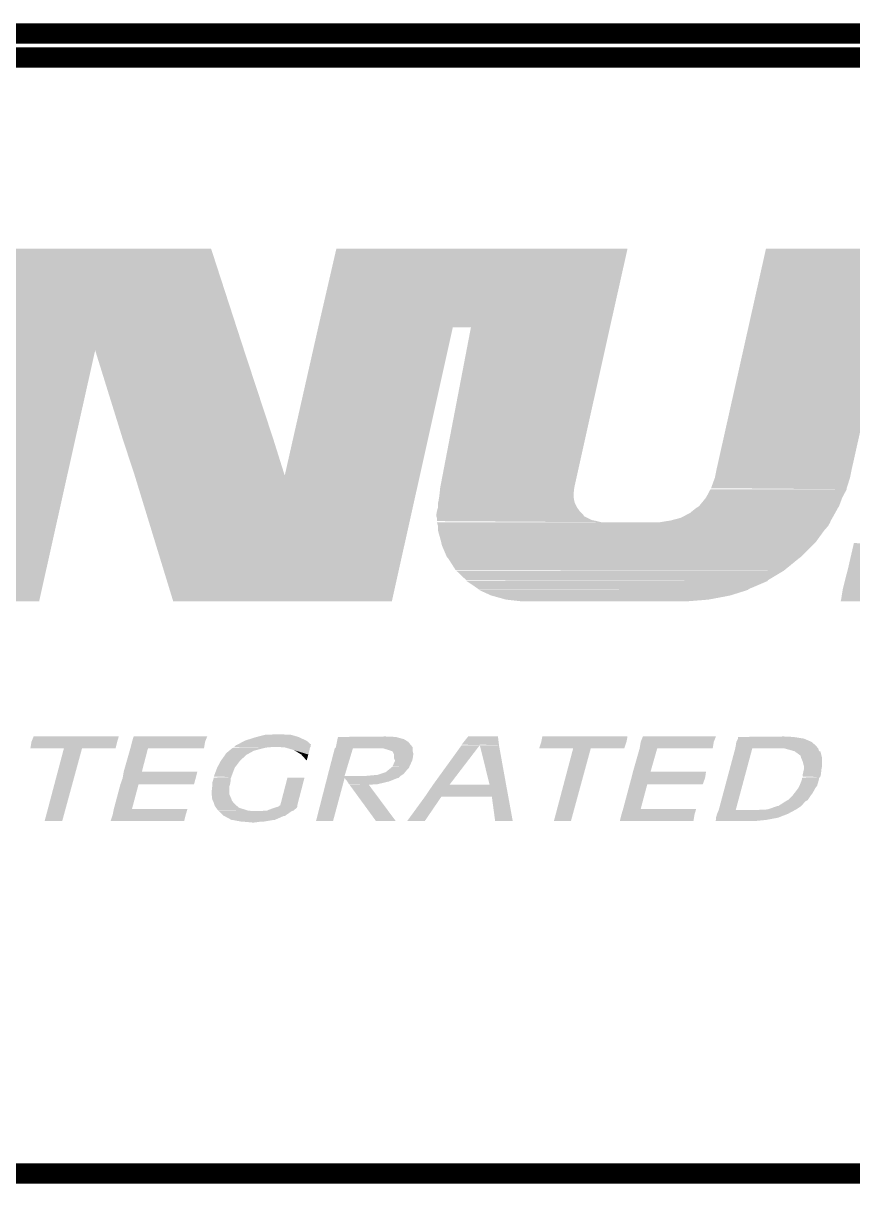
# Model space of a CAD drawing. Header units: millimetres. Extents: x 14 to 202, y 15 to 268.
# Drawn here: x 53.75 to 80.38, y 15.3 to 52.57 of the extents above; entities that cross this region are included whole.
import ezdxf

# ---------------------------------------------------------------- set-up
doc = ezdxf.new("R2010")
doc.units = ezdxf.units.MM
doc.layers.add('H', color=7, linetype='Continuous')
doc.layers.add('P', color=7, linetype='Continuous')

msp = doc.modelspace()

# ---------------------------------------------------------------- hatches: boundary and pattern name
at = {"layer": 'H', "linetype": 'Continuous'}
for points in [[(51.876, 42.069), (52.617, 45.332), (60.837, 42.069), (51.876, 42.069)], [(60.837, 42.069), (52.617, 45.332), (59.778, 45.332), (60.837, 42.069)], [(63.218, 42.81), (63.8, 45.332), (72.584, 42.81), (63.218, 42.81)], [(72.584, 42.81), (63.8, 45.332), (73.148, 45.332), (72.584, 42.81)], [(76.006, 38.241), (77.593, 45.332), (80.345, 38.241), (76.006, 38.241)], [(80.345, 38.241), (77.593, 45.332), (81.933, 45.332), (80.345, 38.241)], [(62.142, 38.047), (63.218, 42.81), (66.481, 38.047), (62.142, 38.047)], [(66.481, 38.047), (63.218, 42.81), (67.539, 42.81), (66.481, 38.047)], [(67.134, 37.659), (68.121, 42.81), (71.438, 37.659), (67.134, 37.659)], [(71.438, 37.659), (68.121, 42.81), (72.584, 42.81), (71.438, 37.659)], [(51.241, 39.229), (51.876, 42.069), (55.421, 39.229), (51.241, 39.229)], [(55.421, 39.229), (51.876, 42.069), (56.056, 42.069), (55.421, 39.229)], [(56.938, 39.229), (56.056, 42.069), (61.771, 39.229), (56.938, 39.229)], [(61.771, 39.229), (56.056, 42.069), (60.837, 42.069), (61.771, 39.229)], [(50.077, 34.008), (51.241, 39.229), (54.257, 34.008), (50.077, 34.008)], [(54.257, 34.008), (51.241, 39.229), (55.421, 39.229), (54.257, 34.008)], [(57.326, 38.047), (56.938, 39.229), (62.142, 38.047), (57.326, 38.047)], [(62.142, 38.047), (56.938, 39.229), (61.771, 39.229), (62.142, 38.047)], [(58.561, 34.008), (57.326, 38.047), (65.581, 34.008), (58.561, 34.008)], [(65.581, 34.008), (57.326, 38.047), (66.481, 38.047), (65.581, 34.008)], [(75.953, 37.977), (76.006, 38.241), (80.292, 37.977), (75.953, 37.977)], [(80.292, 37.977), (76.006, 38.241), (80.345, 38.241), (80.292, 37.977)], [(67.116, 37.483), (67.134, 37.659), (71.42, 37.483), (67.116, 37.483)], [(71.42, 37.483), (67.134, 37.659), (71.438, 37.659), (71.42, 37.483)], [(75.83, 37.641), (75.953, 37.977), (80.186, 37.641), (75.83, 37.641)], [(80.186, 37.641), (75.953, 37.977), (80.292, 37.977), (80.186, 37.641)], [(67.081, 37.236), (67.098, 37.342), (71.438, 37.236), (67.081, 37.236)], [(67.098, 37.342), (67.116, 37.483), (71.42, 37.342), (67.098, 37.342)], [(71.438, 37.236), (67.098, 37.342), (71.42, 37.342), (71.438, 37.236)], [(71.42, 37.342), (67.116, 37.483), (71.42, 37.483), (71.42, 37.342)], [(75.442, 37.059), (75.671, 37.342), (79.939, 37.059), (75.442, 37.059)], [(75.671, 37.342), (75.812, 37.606), (80.045, 37.342), (75.671, 37.342)], [(79.939, 37.059), (75.671, 37.342), (80.045, 37.342), (79.939, 37.059)], [(75.812, 37.606), (80.186, 37.606), (75.812, 37.606)], [(80.045, 37.342), (75.812, 37.606), (80.186, 37.606), (80.045, 37.342)], [(80.186, 37.606), (75.83, 37.641), (80.186, 37.641), (80.186, 37.606)], [(67.028, 36.901), (67.063, 37.024), (71.614, 36.901), (67.028, 36.901)], [(67.063, 37.165), (67.081, 37.236), (71.455, 37.165), (67.063, 37.165)], [(67.063, 37.024), (67.063, 37.165), (71.526, 37.024), (67.063, 37.024)], [(71.526, 37.024), (67.063, 37.165), (71.455, 37.165), (71.526, 37.024)], [(71.614, 36.901), (67.063, 37.024), (71.526, 37.024), (71.614, 36.901)], [(71.455, 37.165), (67.081, 37.236), (71.438, 37.236), (71.455, 37.165)], [(75.159, 36.848), (75.353, 37.006), (79.816, 36.848), (75.159, 36.848)], [(75.353, 37.006), (75.442, 37.059), (79.904, 37.006), (75.353, 37.006)], [(79.816, 36.848), (75.353, 37.006), (79.904, 37.006), (79.816, 36.848)], [(79.904, 37.006), (75.442, 37.059), (79.939, 37.059), (79.904, 37.006)], [(67.01, 36.795), (67.028, 36.901), (71.72, 36.795), (67.01, 36.795)], [(67.01, 36.742), (67.01, 36.795), (71.755, 36.742), (67.01, 36.742)], [(71.755, 36.742), (67.01, 36.795), (71.72, 36.795), (71.755, 36.742)], [(67.028, 36.689), (67.01, 36.742), (71.861, 36.689), (67.028, 36.689)], [(71.861, 36.689), (67.01, 36.742), (71.755, 36.742), (71.861, 36.689)], [(71.72, 36.795), (67.028, 36.901), (71.614, 36.901), (71.72, 36.795)], [(67.028, 36.618), (67.028, 36.689), (72.002, 36.618), (67.028, 36.618)], [(72.002, 36.618), (67.028, 36.689), (71.861, 36.689), (72.002, 36.618)], [(67.028, 36.583), (67.028, 36.618), (72.161, 36.583), (67.028, 36.583)], [(72.161, 36.583), (67.028, 36.618), (72.002, 36.618), (72.161, 36.583)], [(72.302, 36.548), (67.028, 36.583), (72.161, 36.583), (72.302, 36.548)], [(67.028, 36.548), (72.302, 36.548), (67.028, 36.548)], [(67.063, 36.424), (67.028, 36.548), (79.587, 36.424), (67.063, 36.424)], [(79.587, 36.424), (67.028, 36.548), (79.657, 36.548), (79.587, 36.424)], [(74.189, 36.548), (74.524, 36.601), (79.657, 36.548), (74.189, 36.548)], [(74.524, 36.601), (74.859, 36.689), (79.675, 36.601), (74.524, 36.601)], [(79.657, 36.548), (74.524, 36.601), (79.675, 36.601), (79.657, 36.548)], [(74.859, 36.689), (75.159, 36.848), (79.728, 36.689), (74.859, 36.689)], [(79.675, 36.601), (74.859, 36.689), (79.728, 36.689), (79.675, 36.601)], [(79.728, 36.689), (75.159, 36.848), (79.816, 36.848), (79.728, 36.689)], [(67.063, 36.283), (67.063, 36.424), (79.463, 36.283), (67.063, 36.283)], [(79.463, 36.283), (67.063, 36.424), (79.587, 36.424), (79.463, 36.283)], [(67.169, 35.895), (67.063, 36.283), (79.181, 35.895), (67.169, 35.895)], [(79.181, 35.895), (67.063, 36.283), (79.463, 36.283), (79.181, 35.895)], [(67.187, 35.807), (67.169, 35.895), (79.093, 35.807), (67.187, 35.807)], [(79.093, 35.807), (67.169, 35.895), (79.181, 35.895), (79.093, 35.807)], [(67.345, 35.437), (67.187, 35.807), (78.722, 35.437), (67.345, 35.437)], [(78.722, 35.437), (67.187, 35.807), (79.093, 35.807), (78.722, 35.437)], [(80.31, 35.419), (80.416, 35.878), (94.421, 35.419), (80.31, 35.419)], [(67.381, 35.401), (67.345, 35.437), (78.669, 35.401), (67.381, 35.401)], [(78.669, 35.401), (67.345, 35.437), (78.722, 35.437), (78.669, 35.401)], [(80.222, 35.031), (80.31, 35.419), (93.927, 35.031), (80.222, 35.031)], [(93.927, 35.031), (80.31, 35.419), (94.421, 35.419), (93.927, 35.031)], [(67.628, 35.013), (67.381, 35.401), (78.193, 35.013), (67.628, 35.013)], [(78.193, 35.013), (67.381, 35.401), (78.669, 35.401), (78.193, 35.013)], [(78.176, 34.996), (67.628, 35.013), (78.193, 35.013), (78.176, 34.996)], [(67.645, 34.996), (78.176, 34.996), (67.645, 34.996)], [(67.98, 34.678), (67.645, 34.996), (77.646, 34.678), (67.98, 34.678)], [(77.646, 34.678), (67.645, 34.996), (78.176, 34.996), (77.646, 34.678)], [(77.646, 34.66), (67.98, 34.678), (77.646, 34.678), (77.646, 34.66)], [(80.063, 34.413), (80.133, 34.696), (92.816, 34.413), (80.063, 34.413)], [(80.133, 34.696), (80.222, 35.031), (93.38, 34.696), (80.133, 34.696)], [(92.816, 34.413), (80.133, 34.696), (93.38, 34.696), (92.816, 34.413)], [(93.38, 34.696), (80.222, 35.031), (93.927, 35.031), (93.38, 34.696)], [(67.98, 34.66), (77.646, 34.66), (67.98, 34.66)], [(68.368, 34.396), (67.98, 34.66), (77.029, 34.396), (68.368, 34.396)], [(77.029, 34.396), (67.98, 34.66), (77.646, 34.66), (77.029, 34.396)], [(77.029, 34.378), (68.368, 34.396), (77.029, 34.396), (77.029, 34.378)], [(68.368, 34.378), (77.029, 34.378), (68.368, 34.378)], [(68.792, 34.184), (68.368, 34.378), (76.412, 34.184), (68.792, 34.184)], [(76.412, 34.184), (68.368, 34.378), (77.029, 34.378), (76.412, 34.184)], [(80.028, 34.202), (80.063, 34.413), (92.198, 34.202), (80.028, 34.202)], [(92.198, 34.202), (80.063, 34.413), (92.816, 34.413), (92.198, 34.202)], [(69.25, 34.061), (68.809, 34.184), (75.741, 34.061), (69.25, 34.061)], [(75.741, 34.061), (68.809, 34.184), (76.394, 34.184), (75.741, 34.061)], [(69.727, 34.008), (69.25, 34.061), (75.071, 34.008), (69.727, 34.008)], [(75.071, 34.008), (69.25, 34.061), (75.741, 34.061), (75.071, 34.008)], [(79.992, 34.008), (80.01, 34.078), (90.946, 34.008), (79.992, 34.008)], [(80.01, 34.078), (80.028, 34.202), (91.581, 34.078), (80.01, 34.078)], [(90.946, 34.008), (80.01, 34.078), (91.581, 34.078), (90.946, 34.008)], [(91.581, 34.078), (80.028, 34.202), (92.198, 34.202), (91.581, 34.078)], [(53.975, 29.281), (54.01, 29.492), (56.709, 29.281), (53.975, 29.281)], [(54.01, 29.492), (54.081, 29.669), (56.762, 29.492), (54.01, 29.492)], [(56.709, 29.281), (54.01, 29.492), (56.762, 29.492), (56.709, 29.281)], [(56.762, 29.492), (54.081, 29.669), (56.815, 29.669), (56.762, 29.492)], [(57.185, 29.281), (57.238, 29.492), (59.549, 29.281), (57.185, 29.281)], [(57.238, 29.492), (57.291, 29.669), (59.584, 29.492), (57.238, 29.492)], [(59.549, 29.281), (57.238, 29.492), (59.584, 29.492), (59.549, 29.281)], [(59.584, 29.492), (57.291, 29.669), (59.655, 29.669), (59.584, 29.492)], [(60.625, 29.404), (60.854, 29.528), (62.988, 29.404), (60.625, 29.404)], [(60.854, 29.528), (61.172, 29.633), (62.847, 29.528), (60.854, 29.528)], [(62.988, 29.404), (60.854, 29.528), (62.847, 29.528), (62.988, 29.404)], [(61.172, 29.633), (61.242, 29.651), (62.618, 29.633), (61.172, 29.633)], [(62.847, 29.528), (61.172, 29.633), (62.618, 29.633), (62.847, 29.528)], [(61.242, 29.651), (61.524, 29.722), (62.583, 29.651), (61.242, 29.651)], [(62.618, 29.633), (61.242, 29.651), (62.583, 29.651), (62.618, 29.633)], [(62.583, 29.651), (61.524, 29.722), (62.336, 29.722), (62.583, 29.651)], [(61.613, 29.722), (61.913, 29.739), (62.301, 29.722), (61.613, 29.722)], [(62.301, 29.722), (61.913, 29.739), (61.93, 29.739), (62.301, 29.722)], [(63.782, 29.316), (63.818, 29.492), (66.252, 29.316), (63.782, 29.316)], [(63.818, 29.492), (63.835, 29.58), (66.111, 29.492), (63.818, 29.492)], [(66.252, 29.316), (63.818, 29.492), (66.111, 29.492), (66.252, 29.316)], [(63.835, 29.58), (63.853, 29.651), (65.969, 29.58), (63.835, 29.58)], [(66.111, 29.492), (63.835, 29.58), (65.969, 29.58), (66.111, 29.492)], [(65.705, 29.651), (63.853, 29.669), (65.317, 29.669), (65.705, 29.651)], [(63.853, 29.651), (65.705, 29.651), (63.853, 29.651)], [(65.969, 29.58), (63.853, 29.651), (65.705, 29.651), (65.969, 29.58)], [(67.822, 29.404), (68.033, 29.669), (69.021, 29.404), (67.822, 29.404)], [(69.021, 29.404), (68.033, 29.669), (68.986, 29.669), (69.021, 29.404)], [(70.309, 29.281), (70.379, 29.492), (73.043, 29.281), (70.309, 29.281)], [(70.379, 29.492), (70.414, 29.669), (73.113, 29.492), (70.379, 29.492)], [(73.043, 29.281), (70.379, 29.492), (73.113, 29.492), (73.043, 29.281)], [(73.113, 29.492), (70.414, 29.669), (73.148, 29.669), (73.113, 29.492)], [(73.537, 29.281), (73.572, 29.492), (75.883, 29.281), (73.537, 29.281)], [(73.572, 29.492), (73.642, 29.669), (75.918, 29.492), (73.572, 29.492)], [(75.883, 29.281), (73.572, 29.492), (75.918, 29.492), (75.883, 29.281)], [(75.918, 29.492), (73.642, 29.669), (75.988, 29.669), (75.918, 29.492)], [(76.623, 29.369), (76.641, 29.492), (79.199, 29.369), (76.623, 29.369)], [(76.641, 29.492), (76.694, 29.598), (79.058, 29.492), (76.641, 29.492)], [(79.199, 29.369), (76.641, 29.492), (79.058, 29.492), (79.199, 29.369)], [(76.694, 29.651), (78.475, 29.651), (76.694, 29.651)], [(76.694, 29.598), (76.694, 29.651), (78.811, 29.598), (76.694, 29.598)], [(78.811, 29.598), (76.694, 29.651), (78.475, 29.651), (78.811, 29.598)], [(79.058, 29.492), (76.694, 29.598), (78.811, 29.598), (79.058, 29.492)], [(78.475, 29.651), (76.712, 29.669), (78.105, 29.669), (78.475, 29.651)], [(54.434, 26.952), (55.051, 29.281), (54.998, 26.952), (54.434, 26.952)], [(54.998, 26.952), (55.051, 29.281), (55.633, 29.281), (54.998, 26.952)], [(56.974, 28.54), (57.185, 29.281), (57.556, 28.54), (56.974, 28.54)], [(57.556, 28.54), (57.185, 29.281), (57.75, 29.281), (57.556, 28.54)], [(60.096, 28.893), (60.237, 29.087), (60.713, 28.893), (60.096, 28.893)], [(60.237, 29.087), (60.254, 29.122), (60.925, 29.087), (60.237, 29.087)], [(60.713, 28.893), (60.237, 29.087), (60.925, 29.087), (60.713, 28.893)], [(60.254, 29.122), (60.36, 29.21), (60.995, 29.122), (60.254, 29.122)], [(60.925, 29.087), (60.254, 29.122), (60.995, 29.122), (60.925, 29.087)], [(60.36, 29.21), (60.466, 29.298), (61.154, 29.21), (60.36, 29.21)], [(60.995, 29.122), (60.36, 29.21), (61.154, 29.21), (60.995, 29.122)], [(60.466, 29.316), (60.519, 29.333), (61.595, 29.316), (60.466, 29.316)], [(61.489, 29.298), (60.466, 29.316), (61.595, 29.316), (61.489, 29.298)], [(60.466, 29.298), (61.489, 29.298), (60.466, 29.298)], [(61.154, 29.21), (60.466, 29.298), (61.489, 29.298), (61.154, 29.21)], [(60.519, 29.333), (60.572, 29.386), (62.971, 29.333), (60.519, 29.333)], [(61.595, 29.316), (60.519, 29.333), (61.842, 29.333), (61.595, 29.316)], [(60.572, 29.386), (60.625, 29.404), (62.971, 29.386), (60.572, 29.386)], [(62.971, 29.333), (60.572, 29.386), (62.971, 29.386), (62.971, 29.333)], [(62.971, 29.386), (60.625, 29.404), (62.988, 29.404), (62.971, 29.386)], [(62.142, 29.316), (61.842, 29.333), (62.953, 29.316), (62.142, 29.316)], [(62.953, 29.316), (61.842, 29.333), (62.971, 29.333), (62.953, 29.316)], [(62.442, 29.228), (62.142, 29.316), (62.936, 29.228), (62.442, 29.228)], [(62.936, 29.228), (62.142, 29.316), (62.953, 29.316), (62.936, 29.228)], [(62.671, 29.087), (62.442, 29.228), (62.9, 29.087), (62.671, 29.087)], [(62.9, 29.087), (62.442, 29.228), (62.936, 29.228), (62.9, 29.087)], [(62.847, 28.893), (62.671, 29.087), (62.9, 29.087), (62.847, 28.893)], [(63.518, 28.399), (63.747, 29.281), (64.064, 28.399), (63.518, 28.399)], [(63.747, 29.281), (63.782, 29.316), (66.252, 29.281), (63.747, 29.281)], [(64.064, 28.399), (63.747, 29.281), (64.329, 29.281), (64.064, 28.399)], [(66.252, 29.281), (63.782, 29.316), (66.252, 29.316), (66.252, 29.281)], [(65.599, 29.192), (65.317, 29.281), (66.252, 29.192), (65.599, 29.192)], [(66.252, 29.192), (65.317, 29.281), (66.252, 29.281), (66.252, 29.192)], [(65.634, 29.122), (65.599, 29.192), (66.269, 29.122), (65.634, 29.122)], [(66.269, 29.122), (65.599, 29.192), (66.252, 29.192), (66.269, 29.122)], [(65.652, 29.087), (65.634, 29.122), (66.269, 29.087), (65.652, 29.087)], [(66.269, 29.087), (65.634, 29.122), (66.269, 29.122), (66.269, 29.087)], [(65.652, 28.963), (65.652, 29.087), (66.252, 28.963), (65.652, 28.963)], [(66.252, 28.963), (65.652, 29.087), (66.269, 29.087), (66.252, 28.963)], [(66.904, 28.116), (67.822, 29.386), (67.433, 28.116), (66.904, 28.116)], [(67.433, 28.116), (67.822, 29.386), (68.404, 29.386), (67.433, 28.116)], [(68.404, 29.386), (67.822, 29.404), (68.404, 29.404), (68.404, 29.386)], [(67.822, 29.386), (68.404, 29.386), (67.822, 29.386)], [(69.021, 29.386), (68.404, 29.404), (69.021, 29.404), (69.021, 29.386)], [(68.404, 29.386), (69.021, 29.386), (68.404, 29.386)], [(68.721, 28.116), (68.404, 29.386), (69.25, 28.116), (68.721, 28.116)], [(69.25, 28.116), (68.404, 29.386), (69.021, 29.386), (69.25, 28.116)], [(70.785, 26.952), (71.402, 29.281), (71.332, 26.952), (70.785, 26.952)], [(71.332, 26.952), (71.402, 29.281), (71.967, 29.281), (71.332, 26.952)], [(73.325, 28.54), (73.537, 29.281), (73.889, 28.54), (73.325, 28.54)], [(73.889, 28.54), (73.537, 29.281), (74.101, 29.281), (73.889, 28.54)], [(76.077, 27.305), (76.606, 29.281), (76.623, 27.305), (76.077, 27.305)], [(76.606, 29.281), (76.623, 29.369), (79.269, 29.281), (76.606, 29.281)], [(76.623, 27.305), (76.606, 29.281), (77.153, 29.281), (76.623, 27.305)], [(79.269, 29.281), (76.623, 29.369), (79.199, 29.369), (79.269, 29.281)], [(78.511, 29.192), (78.193, 29.281), (79.304, 29.192), (78.511, 29.192)], [(79.304, 29.192), (78.193, 29.281), (79.269, 29.281), (79.304, 29.192)], [(78.705, 29.051), (78.511, 29.192), (79.375, 29.051), (78.705, 29.051)], [(79.375, 29.051), (78.511, 29.192), (79.34, 29.192), (79.375, 29.051)], [(59.972, 28.663), (60.096, 28.893), (60.537, 28.663), (59.972, 28.663)], [(60.537, 28.663), (60.096, 28.893), (60.713, 28.893), (60.537, 28.663)], [(65.599, 28.698), (65.687, 28.893), (66.146, 28.698), (65.599, 28.698)], [(65.687, 28.893), (65.652, 28.963), (66.234, 28.893), (65.687, 28.893)], [(66.234, 28.893), (65.652, 28.963), (66.252, 28.963), (66.234, 28.893)], [(66.146, 28.698), (65.687, 28.893), (66.234, 28.893), (66.146, 28.698)], [(78.722, 28.981), (78.705, 29.051), (79.393, 28.981), (78.722, 28.981)], [(79.393, 28.981), (78.705, 29.051), (79.375, 29.051), (79.393, 28.981)], [(78.775, 28.857), (78.722, 28.981), (79.393, 28.857), (78.775, 28.857)], [(79.393, 28.857), (78.722, 28.981), (79.393, 28.981), (79.393, 28.857)], [(78.811, 28.716), (78.775, 28.857), (79.393, 28.716), (78.811, 28.716)], [(79.393, 28.716), (78.775, 28.857), (79.393, 28.857), (79.393, 28.716)], [(78.811, 28.61), (78.811, 28.716), (79.375, 28.61), (78.811, 28.61)], [(79.375, 28.61), (78.811, 28.716), (79.393, 28.716), (79.375, 28.61)], [(56.938, 28.328), (56.974, 28.54), (59.284, 28.328), (56.938, 28.328)], [(59.284, 28.328), (56.974, 28.54), (59.337, 28.54), (59.284, 28.328)], [(59.813, 28.169), (59.866, 28.346), (60.396, 28.169), (59.813, 28.169)], [(59.866, 28.381), (59.972, 28.663), (60.431, 28.381), (59.866, 28.381)], [(60.431, 28.363), (59.866, 28.381), (60.431, 28.381), (60.431, 28.363)], [(59.866, 28.363), (60.431, 28.363), (59.866, 28.363)], [(60.413, 28.346), (59.866, 28.363), (60.431, 28.363), (60.413, 28.346)], [(59.866, 28.346), (60.413, 28.346), (59.866, 28.346)], [(60.396, 28.169), (59.866, 28.346), (60.413, 28.346), (60.396, 28.169)], [(60.431, 28.381), (59.972, 28.663), (60.537, 28.663), (60.431, 28.381)], [(62.001, 27.464), (62.23, 28.346), (62.548, 27.464), (62.001, 27.464)], [(62.548, 27.464), (62.23, 28.346), (62.777, 28.346), (62.548, 27.464)], [(63.5, 28.328), (63.518, 28.399), (65.793, 28.328), (63.5, 28.328)], [(65.793, 28.328), (63.518, 28.399), (65.864, 28.399), (65.793, 28.328)], [(64.735, 28.399), (65.123, 28.434), (65.864, 28.399), (64.735, 28.399)], [(65.123, 28.434), (65.229, 28.469), (65.917, 28.434), (65.123, 28.434)], [(65.864, 28.399), (65.123, 28.434), (65.917, 28.434), (65.864, 28.399)], [(65.229, 28.469), (65.387, 28.522), (65.969, 28.469), (65.229, 28.469)], [(65.917, 28.434), (65.229, 28.469), (65.969, 28.469), (65.917, 28.434)], [(65.387, 28.522), (65.581, 28.681), (66.005, 28.522), (65.387, 28.522)], [(65.969, 28.469), (65.387, 28.522), (66.005, 28.522), (65.969, 28.469)], [(65.581, 28.681), (66.146, 28.681), (65.581, 28.681)], [(66.005, 28.522), (65.581, 28.681), (66.146, 28.681), (66.005, 28.522)], [(66.146, 28.681), (65.599, 28.698), (66.146, 28.698), (66.146, 28.681)], [(73.272, 28.328), (73.325, 28.54), (75.636, 28.328), (73.272, 28.328)], [(75.636, 28.328), (73.325, 28.54), (75.671, 28.54), (75.636, 28.328)], [(78.74, 28.258), (78.758, 28.346), (79.287, 28.258), (78.74, 28.258)], [(78.758, 28.363), (79.34, 28.363), (78.758, 28.363)], [(79.304, 28.346), (78.758, 28.363), (79.34, 28.363), (79.304, 28.346)], [(78.758, 28.346), (79.304, 28.346), (78.758, 28.346)], [(79.287, 28.258), (78.758, 28.346), (79.304, 28.346), (79.287, 28.258)], [(78.775, 28.452), (78.811, 28.61), (79.357, 28.452), (78.775, 28.452)], [(78.775, 28.381), (78.775, 28.452), (79.34, 28.381), (78.775, 28.381)], [(79.34, 28.381), (78.775, 28.452), (79.357, 28.452), (79.34, 28.381)], [(79.34, 28.363), (78.775, 28.381), (79.34, 28.381), (79.34, 28.363)], [(79.357, 28.452), (78.811, 28.61), (79.375, 28.61), (79.357, 28.452)], [(56.656, 27.34), (56.868, 28.134), (57.238, 27.34), (56.656, 27.34)], [(56.868, 28.134), (56.938, 28.328), (59.231, 28.134), (56.868, 28.134)], [(57.238, 27.34), (56.868, 28.134), (57.45, 28.134), (57.238, 27.34)], [(59.231, 28.134), (56.938, 28.328), (59.284, 28.328), (59.231, 28.134)], [(59.796, 27.905), (59.813, 28.046), (60.36, 27.905), (59.796, 27.905)], [(59.813, 28.046), (59.813, 28.169), (60.36, 28.046), (59.813, 28.046)], [(60.36, 28.046), (59.813, 28.169), (60.396, 28.169), (60.36, 28.046)], [(60.36, 27.905), (59.813, 28.046), (60.36, 28.046), (60.36, 27.905)], [(63.147, 26.952), (63.5, 28.328), (63.694, 26.952), (63.147, 26.952)], [(63.694, 26.952), (63.5, 28.328), (64.064, 28.328), (63.694, 26.952)], [(64.153, 28.222), (64.064, 28.328), (65.493, 28.222), (64.153, 28.222)], [(65.493, 28.222), (64.064, 28.328), (65.758, 28.328), (65.493, 28.222)], [(64.206, 28.134), (64.153, 28.222), (65.123, 28.134), (64.206, 28.134)], [(65.123, 28.134), (64.153, 28.222), (65.493, 28.222), (65.123, 28.134)], [(64.841, 28.116), (64.206, 28.134), (65.123, 28.134), (64.841, 28.116)], [(64.223, 28.116), (64.841, 28.116), (64.223, 28.116)], [(65.07, 26.952), (64.223, 28.116), (65.705, 26.952), (65.07, 26.952)], [(65.705, 26.952), (64.223, 28.116), (64.841, 28.116), (65.705, 26.952)], [(66.64, 27.728), (66.904, 28.116), (69.321, 27.728), (66.64, 27.728)], [(69.321, 27.728), (66.904, 28.116), (69.25, 28.116), (69.321, 27.728)], [(73.007, 27.34), (73.219, 28.134), (73.572, 27.34), (73.007, 27.34)], [(73.219, 28.134), (73.272, 28.328), (75.565, 28.134), (73.219, 28.134)], [(73.572, 27.34), (73.219, 28.134), (73.783, 28.134), (73.572, 27.34)], [(75.565, 28.134), (73.272, 28.328), (75.636, 28.328), (75.565, 28.134)], [(78.511, 27.852), (78.634, 28.011), (79.093, 27.852), (78.511, 27.852)], [(78.634, 28.011), (78.669, 28.081), (79.181, 28.011), (78.634, 28.011)], [(79.093, 27.852), (78.634, 28.011), (79.181, 28.011), (79.093, 27.852)], [(78.669, 28.081), (78.74, 28.258), (79.234, 28.081), (78.669, 28.081)], [(79.181, 28.011), (78.669, 28.081), (79.234, 28.081), (79.181, 28.011)], [(79.234, 28.081), (78.74, 28.258), (79.287, 28.258), (79.234, 28.081)], [(59.796, 27.817), (59.796, 27.905), (60.36, 27.817), (59.796, 27.817)], [(60.36, 27.817), (59.796, 27.905), (60.36, 27.905), (60.36, 27.817)], [(59.813, 27.658), (59.796, 27.817), (60.431, 27.658), (59.813, 27.658)], [(60.431, 27.658), (59.796, 27.817), (60.36, 27.817), (60.431, 27.658)], [(59.831, 27.605), (59.813, 27.658), (60.448, 27.605), (59.831, 27.605)], [(60.448, 27.605), (59.813, 27.658), (60.431, 27.658), (60.448, 27.605)], [(59.866, 27.534), (59.831, 27.605), (60.501, 27.534), (59.866, 27.534)], [(60.501, 27.534), (59.831, 27.605), (60.448, 27.605), (60.501, 27.534)], [(66.075, 26.952), (66.64, 27.728), (66.64, 26.952), (66.075, 26.952)], [(66.64, 26.952), (66.64, 27.728), (67.169, 27.728), (66.64, 26.952)], [(68.898, 26.952), (68.792, 27.728), (69.462, 26.952), (68.898, 26.952)], [(69.462, 26.952), (68.792, 27.728), (69.321, 27.728), (69.462, 26.952)], [(77.982, 27.428), (78.228, 27.587), (78.722, 27.428), (77.982, 27.428)], [(78.228, 27.587), (78.299, 27.623), (78.863, 27.587), (78.228, 27.587)], [(78.722, 27.428), (78.228, 27.587), (78.863, 27.587), (78.722, 27.428)], [(78.299, 27.623), (78.458, 27.781), (78.934, 27.623), (78.299, 27.623)], [(78.863, 27.587), (78.299, 27.623), (78.934, 27.623), (78.863, 27.587)], [(78.458, 27.781), (78.511, 27.852), (79.04, 27.781), (78.458, 27.781)], [(78.934, 27.623), (78.458, 27.781), (79.04, 27.781), (78.934, 27.623)], [(79.04, 27.781), (78.511, 27.852), (79.093, 27.852), (79.04, 27.781)], [(56.621, 27.164), (56.656, 27.34), (58.967, 27.164), (56.621, 27.164)], [(58.967, 27.164), (56.656, 27.34), (59.02, 27.34), (58.967, 27.164)], [(59.884, 27.464), (59.866, 27.534), (60.572, 27.464), (59.884, 27.464)], [(60.572, 27.464), (59.866, 27.534), (60.501, 27.534), (60.572, 27.464)], [(59.937, 27.376), (59.884, 27.464), (60.678, 27.376), (59.937, 27.376)], [(60.678, 27.376), (59.884, 27.464), (60.572, 27.464), (60.678, 27.376)], [(60.008, 27.287), (59.937, 27.376), (60.96, 27.287), (60.008, 27.287)], [(60.96, 27.287), (59.937, 27.376), (60.678, 27.376), (60.96, 27.287)], [(61.101, 27.27), (60.008, 27.287), (60.96, 27.287), (61.101, 27.27)], [(60.008, 27.27), (61.101, 27.27), (60.008, 27.27)], [(60.184, 27.111), (60.025, 27.27), (62.142, 27.111), (60.184, 27.111)], [(62.142, 27.111), (60.025, 27.27), (62.371, 27.27), (62.142, 27.111)], [(61.313, 27.27), (61.577, 27.287), (62.371, 27.27), (61.313, 27.27)], [(61.577, 27.287), (61.613, 27.305), (62.424, 27.287), (61.577, 27.287)], [(62.371, 27.27), (61.577, 27.287), (62.424, 27.287), (62.371, 27.27)], [(61.613, 27.305), (61.807, 27.376), (62.442, 27.305), (61.613, 27.305)], [(62.424, 27.287), (61.613, 27.305), (62.442, 27.305), (62.424, 27.287)], [(61.807, 27.376), (61.93, 27.411), (62.53, 27.376), (61.807, 27.376)], [(62.442, 27.305), (61.807, 27.376), (62.53, 27.376), (62.442, 27.305)], [(61.93, 27.411), (62.001, 27.464), (62.548, 27.411), (61.93, 27.411)], [(62.53, 27.376), (61.93, 27.411), (62.548, 27.411), (62.53, 27.376)], [(62.548, 27.411), (62.001, 27.464), (62.548, 27.464), (62.548, 27.411)], [(72.954, 27.164), (73.007, 27.34), (75.3, 27.164), (72.954, 27.164)], [(75.3, 27.164), (73.007, 27.34), (75.353, 27.34), (75.3, 27.164)], [(76.024, 27.182), (76.077, 27.305), (78.299, 27.182), (76.024, 27.182)], [(78.299, 27.182), (76.077, 27.305), (78.528, 27.305), (78.299, 27.182)], [(77.276, 27.305), (77.646, 27.323), (78.528, 27.305), (77.276, 27.305)], [(77.646, 27.323), (77.946, 27.428), (78.564, 27.323), (77.646, 27.323)], [(78.528, 27.305), (77.646, 27.323), (78.564, 27.323), (78.528, 27.305)], [(78.564, 27.323), (77.946, 27.428), (78.722, 27.428), (78.564, 27.323)], [(56.55, 26.952), (56.621, 27.164), (58.914, 26.952), (56.55, 26.952)], [(58.914, 26.952), (56.621, 27.164), (58.967, 27.164), (58.914, 26.952)], [(60.431, 26.988), (60.202, 27.111), (61.824, 26.988), (60.431, 26.988)], [(61.824, 26.988), (60.202, 27.111), (62.107, 27.111), (61.824, 26.988)], [(60.731, 26.935), (60.448, 26.988), (61.489, 26.935), (60.731, 26.935)], [(61.489, 26.935), (60.448, 26.988), (61.807, 26.988), (61.489, 26.935)], [(61.136, 26.899), (60.766, 26.935), (61.401, 26.935), (61.136, 26.899)], [(72.902, 26.952), (72.954, 27.164), (75.265, 26.952), (72.902, 26.952)], [(75.265, 26.952), (72.954, 27.164), (75.3, 27.164), (75.265, 26.952)], [(75.971, 26.952), (75.988, 26.988), (77.258, 26.952), (75.971, 26.952)], [(75.988, 27.058), (76.024, 27.182), (77.982, 27.058), (75.988, 27.058)], [(75.988, 26.988), (75.988, 27.058), (77.611, 26.988), (75.988, 26.988)], [(77.611, 26.988), (75.988, 27.058), (77.982, 27.058), (77.611, 26.988)], [(77.258, 26.952), (75.988, 26.988), (77.611, 26.988), (77.258, 26.952)], [(77.982, 27.058), (76.024, 27.182), (78.299, 27.182), (77.982, 27.058)]]:
    msp.add_hatch(color=256, dxfattribs=at).paths.add_polyline_path(points)

# ---------------------------------------------------------------- linework, layer by layer
at = {"layer": 'P', "const_width": 0.656}
for points in [[(198.12, 52.246), (17.004, 52.246)], [(149.648, 51.47), (16.21, 51.47)], [(16.21, 15.628), (149.648, 15.628)]]:
    msp.add_lwpolyline(points, dxfattribs=at)

doc.saveas('drawing.dxf')
